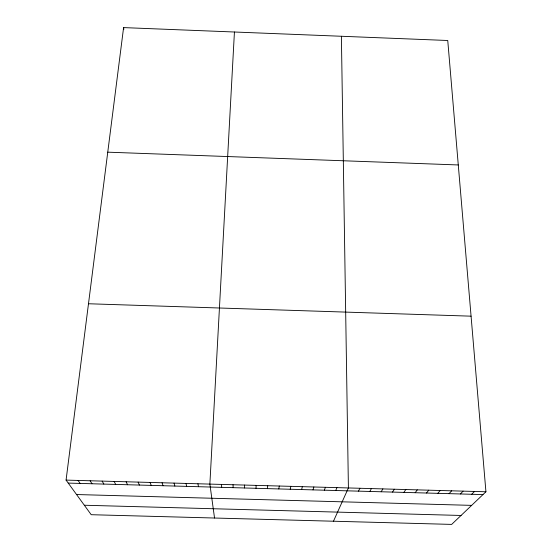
<?xml version="1.0" encoding="UTF-8"?>
<svg xmlns="http://www.w3.org/2000/svg" width="552" height="552" viewBox="0 0 552 552"><rect width="100%" height="100%" fill="white"/><g stroke="black" fill="none" stroke-linecap="round" stroke-linejoin="round"><path stroke-width="0.83" d="M244.577 487.982L244.605 485.063M234.434 32.009L209.87 484.097L214.535 518.024M255.997 488.299L256.162 485.387M267.416 488.617L267.72 485.705M66.067 480.102L123.593 27.6L447.748 40.496L485.932 491.77L451.66 524.4L91.211 514.706L66.067 480.102L485.932 491.77M278.822 488.934L279.264 486.029M290.221 489.251L290.807 486.346M301.613 489.569L302.344 486.671M312.998 489.879L313.867 486.988M324.376 490.197L325.39 487.312M335.747 490.514L336.899 487.63M333.47 521.219L348.409 487.947L341.391 36.266M358.476 491.142L359.904 488.272M369.826 491.459L371.399 488.589M381.17 491.77L382.881 488.906M392.506 492.087L394.363 489.231M403.843 492.398L405.83 489.548M415.166 492.715L417.291 489.865M426.482 493.026L428.752 490.183M437.791 493.343L440.199 490.5M449.093 493.654L451.646 490.818M460.396 493.964L463.08 491.135M471.684 494.281L474.506 491.452M84.332 505.239L461.051 515.464M68.248 483.097L482.966 494.592M76.555 494.537L471.649 505.37M88.486 303.752L471.07 316.172M107.757 152.173L458.277 164.958M78.094 480.44L80.123 483.428M90.114 480.771L91.991 483.759M102.127 481.102L103.852 484.083M114.126 481.441L115.706 484.414M126.118 481.772L127.553 484.739M138.11 482.103L139.394 485.07M150.089 482.441L151.227 485.401M162.06 482.772L163.054 485.726M174.025 483.103L174.867 486.05M185.983 483.435L186.679 486.381M197.933 483.766L198.478 486.705M123.593 27.6L123.876 29.256M221.455 484.421L221.718 487.354M233.034 484.746L233.151 487.671"/></g></svg>
